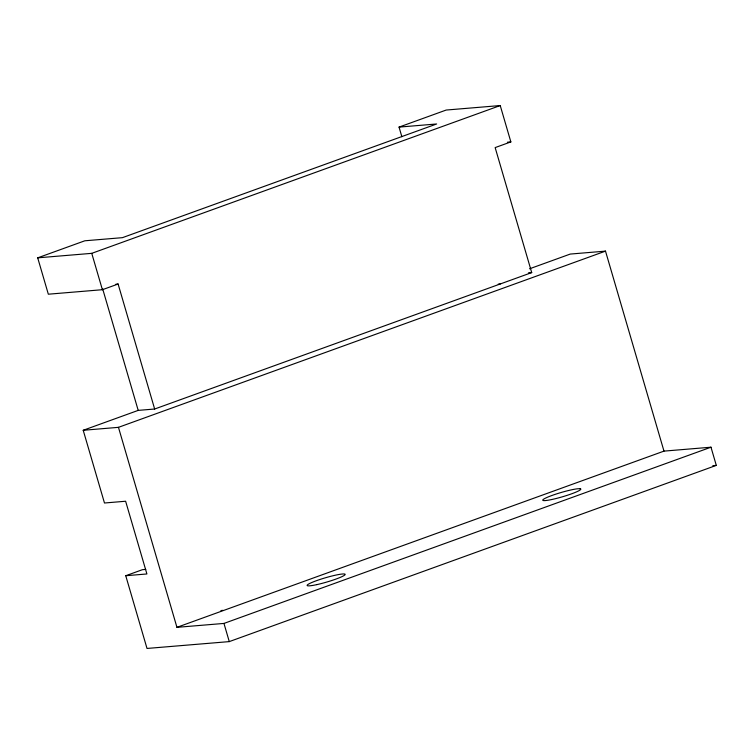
<?xml version="1.0" encoding="UTF-8"?>
<svg xmlns="http://www.w3.org/2000/svg" width="754" height="754" viewBox="0 0 754 754"><rect width="100%" height="100%" fill="white"/><g stroke="black" fill="none" stroke-linecap="round" stroke-linejoin="round"><path stroke-width="1.13" d="M399.045 127.106L446.179 110.046L500.232 105.551L510.863 141.912L495.152 147.595L531.711 272.59L154.655 409.017L118.105 284.022L102.393 289.706L48.331 294.201L37.7 257.84L84.834 240.79L122.44 237.661L436.651 123.976L399.045 127.106L401.863 136.728M37.7 257.84L91.752 253.344L500.232 105.551M83.213 430.28L118.463 427.339L176.945 627.337L663.982 451.118L710.984 447.207L716.3 465.388L229.273 641.607L147.011 648.449L125.748 575.726L146.898 573.964L125.626 501.24L104.476 503.003L83.213 430.28L138.199 410.383L154.655 409.017M529.553 268.792L570.241 254.07L605.5 251.129L663.982 451.118M118.463 427.339L605.5 251.129M125.748 575.726L142.44 569.685L145.776 569.411M176.945 627.337L223.957 623.426L710.984 447.207M507.414 142.204L510.863 141.912M115.909 284.201L118.105 284.022M528.413 272.863L531.711 272.59M498.215 284.135L500.288 283.956M712.822 465.68L716.3 465.388M220.95 610.542L223.033 610.372M223.957 623.426L229.273 641.607M102.638 288.763L138.199 410.383M91.752 253.344L102.393 289.706M579.892 488.696L577.743 488.762A19.83 2.243 -16.3 0 0 545.632 498.064A19.83 2.243 -16.3 0 0 559.506 497.621A19.83 2.243 -16.3 0 0 579.892 488.696M316.878 584.614A19.83 2.243 -16.3 0 0 345.172 574.378A19.83 2.243 -16.3 0 0 316.36 580.721A19.83 2.243 -16.3 0 0 316.878 584.614"/></g></svg>
